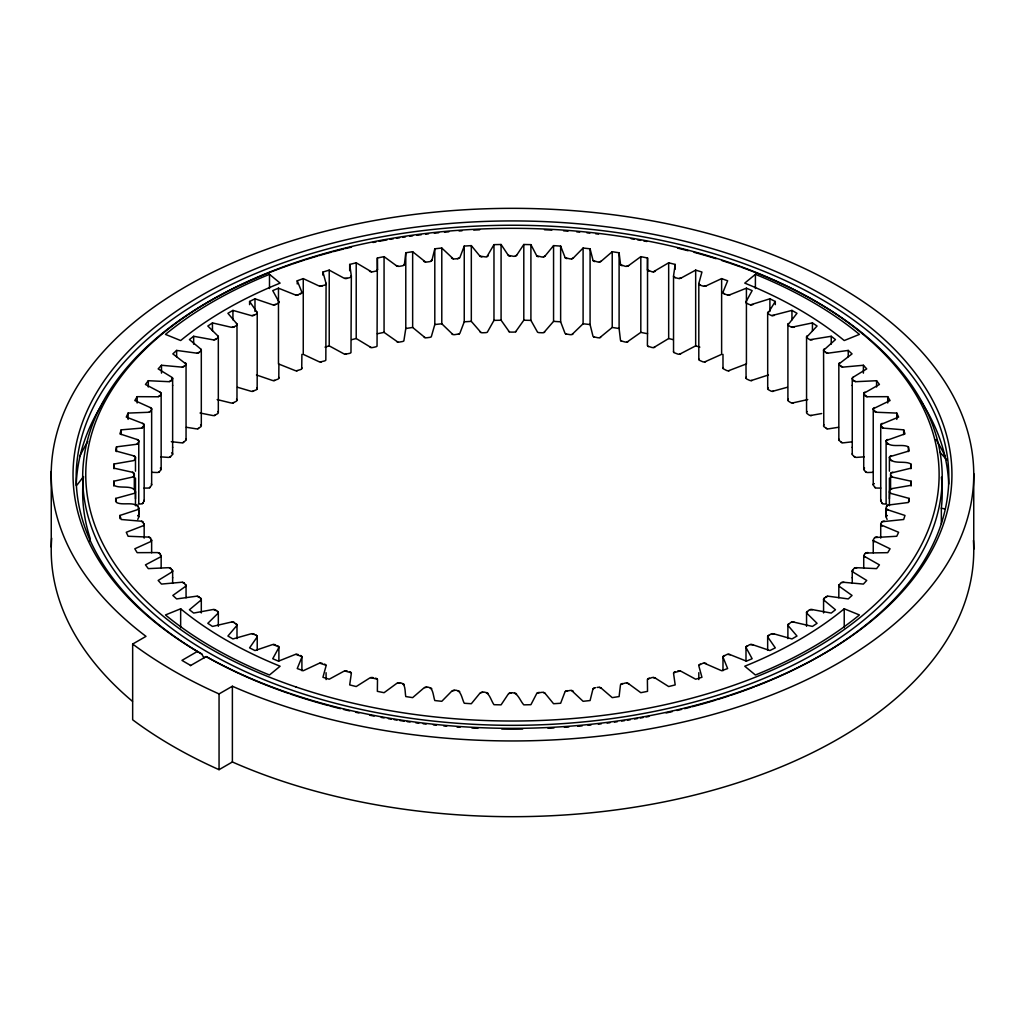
<?xml version="1.0" encoding="UTF-8"?>
<svg xmlns="http://www.w3.org/2000/svg" width="1025" height="1025" viewBox="0 0 1025 1025"><rect width="100%" height="100%" fill="white"/><g stroke="black" fill="none" stroke-linecap="round" stroke-linejoin="round"><path stroke-width="1.5" d="M138.759 515.037L138.772 508.259M138.772 441.083L138.759 503.147M144.166 500.789L144.166 425.055M151.649 540.329L151.636 552.808M151.649 409.013L151.649 484.761M161.156 469.373L161.156 393.638M172.636 385.502L172.648 378.417M172.636 577.895L172.648 570.925M186.05 439.763L186.05 364.029L172.841 353.894L176.633 350.422L195.749 353.023A3.101 1.794 0 0 0 199.26 352.331L200.772 351.05A3.101 1.794 0 0 0 200.605 348.91L189.42 339.583L193.648 336.277L212.38 339.698A3.101 1.794 0 0 0 215.968 339.16L217.633 337.955A3.101 1.794 0 0 0 217.761 335.816L207.819 326.027L212.457 322.913L230.689 327.142A3.101 1.794 0 0 0 234.341 326.744L236.16 325.617A3.101 1.794 0 0 0 236.557 323.49L227.909 313.304L232.931 310.396L250.574 315.392A3.101 1.794 0 0 0 254.264 315.162L256.224 314.111A3.101 1.794 0 0 0 256.903 312.01L249.588 301.478L254.982 298.8L271.92 304.54A3.101 1.794 0 0 0 275.635 304.463L277.724 303.502A3.101 1.794 0 0 0 278.672 301.44L272.74 290.613L278.467 288.179L294.623 294.636A3.101 1.794 0 0 0 298.326 294.726L301.85 292.689M201.31 349.973L201.31 425.708A3.088 1.781 0 0 1 200.772 426.784L197.71 428.757A3.088 1.781 0 0 1 195.749 428.757L186.345 427.271M201.31 599.369L201.297 612.95M236.993 324.297L236.98 400.327A3.088 1.781 0 0 1 236.16 401.352L232.624 403.03A3.088 1.781 0 0 1 230.689 402.876L217.159 399.571M257.224 312.843L257.173 388.859A3.088 1.781 0 0 1 256.224 389.846L252.483 391.371A3.088 1.781 0 0 1 250.574 391.127L237.505 387.258M301.901 656.948L301.901 670.709M297.237 283.951L297.237 280.786L303.259 278.608L303.259 354.343L318.532 361.479A3.088 1.781 0 0 0 320.3 361.953L324.528 360.954A3.088 1.781 0 0 0 325.835 360.121L326.078 283.541M698.807 283.541L698.807 359.275M722.984 368.129L722.984 354.368M745.995 647.352L745.995 660.933M787.379 387.258L772.402 391.371A3.088 1.781 0 0 1 770.621 390.897L768.66 389.846A3.088 1.781 0 0 1 767.712 388.859L767.661 312.843M807.726 399.571L792.261 403.03A3.088 1.781 0 0 1 790.544 402.479L788.725 401.352A3.088 1.781 0 0 1 787.905 400.327L787.892 324.297M806.56 612.45L806.56 626.313M806.56 336.892L806.56 412.627A3.088 1.781 0 0 0 807.239 413.69L808.917 414.894A3.088 1.781 0 0 0 810.544 415.509L821.691 413.536M838.834 585.313L838.822 597.806M852.236 454.152L852.249 447.182M863.729 555.704L863.729 568.183M863.729 393.638L863.729 469.373M873.236 484.761L873.236 409.013M880.718 425.055L880.718 500.789M880.718 524.288L880.718 538.138M886.113 516.818L886.125 510.04M889.405 498.829L889.623 490.219A3.101 1.794 0 0 1 892.058 488.592L910.866 485.338L911.135 481.225L892.327 477.061L890.571 474.934M889.418 457.304L889.405 471.167M134.313 474.408L132.558 472.282L113.749 468.118L114.018 464.005L132.827 460.75A3.101 1.794 0 0 0 135.262 459.123L135.467 457.586A3.101 1.794 0 0 0 133.481 455.779L115.71 450.936L115.966 449.565L116.504 446.849L135.697 444.402A3.101 1.794 0 0 0 138.337 442.903L138.734 441.365A3.101 1.794 0 0 0 136.978 439.482L119.899 433.882L121.219 429.847L141.629 428.104L144.089 425.337A3.101 1.794 0 0 0 142.59 423.376L126.267 417.06L128.112 413.088L147.715 412.319A3.101 1.794 0 0 0 150.713 411.063L151.508 409.59A3.101 1.794 0 0 0 150.265 407.566L134.813 400.557L137.158 396.675L156.812 396.765A3.101 1.794 0 0 0 159.964 395.637L160.938 394.189A3.101 1.794 0 0 0 159.964 392.127L145.46 384.465L148.305 380.711L167.882 381.633A3.101 1.794 0 0 0 171.175 380.647L172.456 377.853M403.53 265.398L404.452 264.104L405.785 252.778L410.359 252.06L412.652 251.714L425.516 261.99M278.633 302.836L278.672 301.44M257.173 388.859L256.903 387.745M160.874 556.549L159.964 553.718L158.273 552.706M653.297 271.843L668.672 262.797L675.193 264.437L673.579 275.738A3.101 1.794 0 0 0 675.308 277.647L677.717 278.313A3.101 1.794 0 0 0 681.356 277.903L695.668 270.126L699.857 271.394L701.946 272.048L698.883 283.259A3.101 1.794 0 0 0 700.357 285.219L702.663 285.988A3.101 1.794 0 0 0 706.353 285.744L721.626 278.608L727.647 280.786L723.137 291.83A3.101 1.794 0 0 0 723.035 292.689A3.101 1.794 0 0 0 724.342 293.855L726.558 294.726A3.101 1.794 0 0 0 730.261 294.636L746.418 288.179L752.145 290.613L746.213 301.44L746.251 302.836M404.452 264.104A3.101 1.794 0 0 1 402.261 265.834L399.712 266.282A3.101 1.794 0 0 1 398.238 266.333A3.101 1.794 0 0 1 396.214 265.565L384.067 256.647L377.354 258.005L377.495 269.344L376.752 270.677M377.354 258.005L377.046 346.181A3.088 1.781 0 0 1 375.534 346.898L373.049 347.462A3.088 1.781 0 0 1 371.101 347.526L356.213 338.532L351.857 339.621M852.428 571.489L853.71 568.696A3.101 1.794 0 0 1 857.002 567.709L876.58 568.632L879.424 564.877L863.742 555.998M160.63 456.843L167.882 457.368A3.088 1.781 0 0 0 169.817 457.188L172.623 454.447L172.636 447.182M787.905 400.327L788.327 399.225M767.84 313.407L775.297 301.478L769.903 298.8L750.595 304.822M767.661 388.577L767.981 387.745M325.028 347.142L329.217 345.861L343.529 353.638A3.088 1.781 0 0 0 345.233 354.202L349.576 353.382A3.088 1.781 0 0 0 350.986 352.6L351.344 276.032M430.923 261.285L432.012 260.03L434.805 248.806L437.124 248.537L441.788 248.037L453.293 258.838M256.455 374.971L271.92 380.275A3.088 1.781 0 0 0 273.803 380.595L277.724 379.237A3.088 1.781 0 0 0 278.8 378.302L278.89 364.144M151.264 541.149L150.713 538.279L148.702 537.1L128.112 536.254L126.267 532.283L142.59 525.966A3.101 1.794 0 0 0 144.089 524.006L141.629 521.238L121.219 519.496L119.899 515.46L136.978 509.861A3.101 1.794 0 0 0 138.734 507.977C135.338 500.674 122.821 505.978 116.504 502.493L115.71 498.419L133.481 493.563A3.101 1.794 0 0 0 135.467 491.757C133.109 484.3 119.771 489.104 114.018 485.338L113.749 481.225L132.097 477.163A3.101 1.794 0 0 0 134.313 475.446L134.313 474.934M889.418 491.757L890.956 493.448L909.175 498.419L908.381 502.493L889.188 504.941A3.101 1.794 0 0 0 886.548 506.452L886.151 507.977A3.101 1.794 0 0 0 887.906 509.861L904.985 515.46L903.666 519.496L882.051 521.738M405.785 252.778L405.785 328.512L403.863 340.915A3.088 1.781 0 0 1 402.261 341.568L399.712 342.017A3.088 1.781 0 0 1 397.751 342.004L384.067 332.382L377.354 333.74M838.95 585.877L840.577 583.161A3.101 1.794 0 0 1 843.998 582.315L863.396 584.083L866.727 580.457L853.261 572.193A3.101 1.794 0 0 1 852.544 570.092M806.688 412.063L807.123 411.55M788.007 324.874L796.976 313.304L791.953 310.396L771.902 315.585M325.604 284.63L326.001 283.259L322.939 272.048L329.217 270.126L343.529 277.903A3.101 1.794 0 0 0 347.167 278.313L349.576 277.647A3.101 1.794 0 0 0 351.306 275.738L349.692 264.437L356.213 262.797L371.588 271.843M278.467 288.179L278.467 363.913L294.623 370.371A3.088 1.781 0 0 0 296.443 370.781L300.543 369.589A3.088 1.781 0 0 0 301.722 368.692L301.901 354.368M143.667 525.377L144.089 524.006M278.8 378.302L278.672 377.174M434.805 248.806L434.805 324.541L431.282 336.815A3.088 1.781 0 0 1 429.603 337.392L427.002 337.738A3.088 1.781 0 0 1 425.055 337.635L412.652 327.449L405.785 328.512M838.95 439.2L838.847 439.482A3.088 1.781 0 0 0 839.244 440.583L842.038 442.672A3.088 1.781 0 0 0 843.998 442.762L852.364 441.801M823.639 599.663L824.113 598.293L827.662 596.255M823.985 424.888L823.575 425.708A3.088 1.781 0 0 0 824.113 426.784L827.175 428.757A3.088 1.781 0 0 0 829.135 428.757L838.54 427.271M806.624 337.174L817.066 326.027L812.428 322.913L791.774 327.218M486.926 256.647L493.973 244.642L501.084 244.488L508.31 255.34L513.781 256.353A3.101 1.794 0 0 0 516.754 255.084L523.801 244.488L530.912 244.642L536.703 255.776L542.033 257.032A3.101 1.794 0 0 0 545.172 255.878L553.564 245.616L560.637 246.077L565.159 257.711L570.118 258.915A3.101 1.794 0 0 0 573.398 257.903L583.097 248.037L590.08 248.806L593.091 260.593L597.882 262.003A3.101 1.794 0 0 0 601.278 261.132L612.232 251.714L619.1 252.778L620.573 264.668L625.173 266.282A3.101 1.794 0 0 0 626.647 266.333A3.101 1.794 0 0 0 628.671 265.565L640.817 256.647L647.531 258.005L647.454 269.921L651.836 271.728A3.101 1.794 0 0 0 655.411 271.164M350.729 277.109L351.306 275.738M138.132 509.322L138.734 507.977M301.722 368.692L301.747 367.565M488.323 255.507A3.101 1.794 0 0 1 485.517 256.916L479.931 256.135L471.321 245.616L464.248 246.077L460.02 257.16A3.101 1.794 0 0 1 457.406 258.684L454.767 258.915A3.101 1.794 0 0 1 451.487 257.903M464.248 246.077L464.248 321.812L460.02 332.894A3.088 1.781 0 0 1 459.149 333.907L454.767 334.65A3.088 1.781 0 0 1 452.832 334.458L441.788 323.772L441.788 248.037M864.242 456.843L857.002 457.368A3.088 1.781 0 0 1 855.068 457.188L852.544 454.985A3.088 1.781 0 0 1 852.288 453.87L852.428 453.588M806.585 612.732L808.917 610.183A3.101 1.794 0 0 1 812.505 609.632L831.237 613.065L835.465 609.76L824.279 600.432A3.101 1.794 0 0 1 824.113 598.28M823.6 350.255L835.465 339.583L831.237 336.277L810.083 339.685M823.78 425.144L823.575 349.973M595.282 687.685L592.95 689.031L590.08 700.549L583.097 701.305L571.591 690.504M746.213 377.174L746.085 378.302L745.995 364.144M134.698 493.076L135.467 491.757L135.479 498.829M493.973 244.642L493.973 320.377L487.323 332.215A3.088 1.781 0 0 1 485.517 332.651L482.852 332.766A3.088 1.781 0 0 1 480.956 332.484L471.321 321.363L471.321 245.616M872.928 472.32L868.072 472.499A3.088 1.781 0 0 1 866.176 472.243L863.947 469.937A3.088 1.781 0 0 1 863.844 468.797L864.562 468.053M807.239 611.387A3.101 1.794 0 0 0 807.123 613.527L817.066 623.315L812.428 626.429L794.196 622.213A3.101 1.794 0 0 0 790.544 622.598L787.892 625.045L787.892 638.613M824.267 348.91A3.101 1.794 0 0 0 824.113 351.05L825.625 352.331A3.101 1.794 0 0 0 829.135 353.023L848.252 350.422L852.044 353.894L838.834 364.029L838.834 439.763M864.921 553.718L863.947 555.153A3.101 1.794 0 0 0 864.921 557.216M133.365 476.727L134.313 475.446M77.106 484.94L83.538 476.548A429.77 248.127 0 0 0 90.085 538.189L90.072 541.303M523.801 244.488L523.801 320.223L515.639 331.741A3.088 1.781 0 0 1 513.781 332.1L511.103 332.1A3.088 1.781 0 0 1 509.246 331.741L501.084 320.223L501.084 244.488M873.415 484.197L873.902 483.685L873.415 484.197A3.088 1.781 0 0 0 873.377 485.325L875.299 487.721A3.088 1.781 0 0 0 877.169 488.067L880.808 488.079M788.725 623.725A3.101 1.794 0 0 0 788.327 625.852L796.976 636.038L791.953 638.947L774.311 633.95A3.101 1.794 0 0 0 770.621 634.18L767.661 636.499L767.661 650.375M840.577 366.181A3.101 1.794 0 0 0 843.998 367.027L863.396 365.259L866.727 368.885L853.261 377.149L852.236 378.417L852.249 385.502M138.247 504.095L140.668 503.967A3.088 1.781 0 0 0 142.488 503.544L144.089 501.071A3.088 1.781 0 0 0 144.064 500.226M134.16 460.366L135.262 459.123M185.205 362.709A3.101 1.794 0 0 1 185.64 364.849L184.308 366.181A3.101 1.794 0 0 1 180.887 367.027L161.489 365.259L158.157 368.885L171.623 377.149A3.101 1.794 0 0 1 172.341 379.25M553.564 245.616L553.564 321.363L543.929 332.484A3.088 1.781 0 0 1 542.033 332.766L539.368 332.651A3.088 1.781 0 0 1 537.561 332.215L530.912 320.377L530.912 244.642M745.995 647.07L749.249 644.879A3.101 1.794 0 0 1 752.965 644.802L769.903 650.542L775.297 647.864L767.981 637.332A3.101 1.794 0 0 1 768.66 635.231M863.742 393.344L879.424 384.465L876.58 380.711L857.002 381.633A3.101 1.794 0 0 1 853.697 380.647L852.544 379.25A3.101 1.794 0 0 1 853.261 377.149M144.077 488.079L147.715 488.067A3.088 1.781 0 0 0 149.586 487.721L151.508 485.325A3.088 1.781 0 0 0 151.469 484.197L151.264 483.928M137.068 444.094L138.337 442.903M137.773 519.419L138.734 517.113A3.088 1.781 0 0 0 138.401 515.998L137.798 515.537L138.401 515.998M886.548 506.452L887.817 505.248M583.097 248.037L583.097 323.772L572.053 334.458A3.088 1.781 0 0 1 570.118 334.65L565.736 333.907A3.088 1.781 0 0 1 564.865 332.894L560.637 321.812L560.637 246.077M886.484 515.998L887.086 515.537L886.484 515.998A3.088 1.781 0 0 0 886.151 517.113L887.112 519.419M704.085 663.111L721.626 670.734L727.647 668.556L723.137 657.512A3.101 1.794 0 0 1 723.035 656.653L726.558 654.616A3.101 1.794 0 0 1 730.274 654.706L746.418 661.163L752.145 658.729L746.213 647.915A3.101 1.794 0 0 1 747.161 645.827M873.287 408.732L890.072 400.557L887.727 396.675L867.086 396.726L863.947 394.189A3.101 1.794 0 0 1 864.921 392.127M755.399 274.341L744.765 283.118A405.042 233.841 0 0 1 844.228 340.543L859.424 334.393A423.581 244.552 0 0 0 755.412 274.354L755.399 288.537M151.956 472.32L156.812 472.499A3.088 1.781 0 0 0 158.708 472.243L160.938 469.937A3.088 1.781 0 0 0 161.04 468.797L160.323 468.053M673.028 339.621L668.672 338.532L653.783 347.526A3.088 1.781 0 0 1 651.836 347.462L647.838 346.181A3.088 1.781 0 0 1 647.39 345.079L647.531 333.74L640.817 332.382L627.133 342.004A3.088 1.781 0 0 1 625.173 342.017L621.022 340.915A3.088 1.781 0 0 1 620.433 339.839L619.1 328.512L612.232 327.449L599.83 337.635A3.088 1.781 0 0 1 597.882 337.738L593.603 336.815A3.088 1.781 0 0 1 592.873 335.764L590.08 324.541L590.08 248.806M698.883 665.238L702.663 663.354A3.101 1.794 0 0 1 706.353 663.598M880.821 424.491L898.618 417.06L896.772 413.088L876.183 412.242L873.377 409.59A3.101 1.794 0 0 1 874.62 407.566M515.216 256.16L516.754 255.084M149.163 412.127L150.713 411.063M142.488 503.544L143.128 503.108M673.707 672.746L680.126 670.965M886.279 440.519L904.985 433.882L903.666 429.847L883.255 428.104L880.795 425.337A3.101 1.794 0 0 1 882.294 423.376M171.316 441.685L180.887 442.762A3.088 1.781 0 0 0 182.847 442.672L185.64 440.583A3.088 1.781 0 0 0 186.037 439.482L185.935 439.2M543.493 256.891L545.172 255.878M515.639 331.741L516.331 331.331M158.273 396.637L159.964 395.637M149.586 487.721L150.278 487.311M132.661 644.059L145.998 636.358A461.276 266.308 0 0 1 412.934 214.609A461.276 266.308 0 0 1 962.885 532.116A461.276 266.308 0 0 1 232.38 686.238L219.055 693.925A479.969 277.109 0 0 1 132.661 644.059L132.661 719.793A479.969 277.109 0 0 0 219.055 769.673L232.38 761.972A461.276 266.308 0 0 0 724.585 786.867A461.276 266.308 0 0 0 973.43 540.431M197.364 651.477L201.758 654.014L203.949 657.819L206.166 656.564A439.456 253.713 0 0 0 937.491 539.15A439.456 253.713 0 0 0 400.749 229.267A439.456 253.713 0 0 0 197.364 651.477L181.963 660.382A461.276 266.308 0 0 0 190.752 665.481M190.407 665.648L206.179 656.577A436.33 251.919 0 0 0 239.658 673.758M647.608 679.152L651.836 677.615A3.101 1.794 0 0 1 655.423 678.178L668.672 686.545L673.028 685.456L675.193 684.905L673.579 673.604A3.101 1.794 0 0 1 675.308 671.695M889.662 456.74L909.175 450.936L908.381 446.849C902.064 443.364 889.546 448.668 886.151 441.365A3.101 1.794 0 0 1 887.906 439.482M571.591 258.838L573.398 257.903M543.929 332.484L544.672 332.113M169.356 381.569L171.175 380.647M158.708 472.23L159.464 471.859M699.857 347.142L695.668 345.861L679.652 354.202A3.088 1.781 0 0 1 677.717 354.048L673.899 352.6A3.088 1.781 0 0 1 673.579 351.485M620.766 684.405L625.173 683.06A3.101 1.794 0 0 1 628.684 683.777L640.817 692.695L645.289 691.798L647.531 691.337L647.39 679.998A3.101 1.794 0 0 1 649.35 678.166M890.571 489.681L890.571 473.896A3.101 1.794 0 0 1 890.917 473.076L911.135 468.118L910.866 464.005C905.113 460.238 891.776 465.042 889.418 457.586A3.101 1.794 0 0 1 891.404 455.779M200.042 412.998L212.38 415.445A3.088 1.781 0 0 0 214.34 415.509L217.633 413.69A3.088 1.781 0 0 0 218.325 412.627L218.325 336.892M599.369 261.99L601.278 261.132M572.053 334.458L572.834 334.112M182.373 367.027L184.308 366.181M169.817 457.188L170.611 456.855M458.354 334.24L459.149 333.907M890.072 489.399L892.058 488.605M180.656 608.799L165.461 614.949A423.581 244.552 0 0 0 269.485 675.001L280.12 666.224A405.042 233.841 0 0 1 180.656 608.799L180.656 627.736M626.647 266.333L628.671 265.565M599.83 337.635L600.663 337.327M197.223 353.087L199.26 352.331M182.847 442.672L183.68 442.364M457.406 258.684L459.469 257.954M565.416 691.388L570.118 690.427A3.101 1.794 0 0 1 573.398 691.439M319.813 286.167L324.528 285.219A3.101 1.794 0 0 0 326.001 283.259M698.883 358.993A3.088 1.781 0 0 0 699.05 360.121L702.663 361.735A3.088 1.781 0 0 0 704.585 361.953L721.626 354.343L721.626 278.608M627.133 342.004L628.005 341.722M213.841 339.826L215.968 339.16M197.71 428.757L198.581 428.476M768.43 374.971L751.082 380.595A3.088 1.781 0 0 1 749.249 380.211L747.161 379.237A3.088 1.781 0 0 1 746.085 378.302M537.215 693.067L542.033 692.311A3.101 1.794 0 0 1 545.172 693.464L553.564 703.727L558.279 703.419L560.637 703.265L564.865 692.183A3.101 1.794 0 0 1 567.478 690.658M723.137 367.565A3.088 1.781 0 0 0 723.163 368.692L726.558 370.461A3.088 1.781 0 0 0 728.442 370.781L746.418 363.913L746.418 288.179M679.152 278.493L681.356 277.903M653.783 347.526L654.693 347.296M232.137 327.321L234.341 326.744M214.34 415.509L215.237 415.279M508.874 693.528C517.189 689.774 519.47 700.19 523.801 704.854L530.912 704.7L536.562 693.835A3.101 1.794 0 0 1 539.368 692.426M874.927 537.548L896.772 536.254L898.618 532.283L880.821 524.851M704.085 286.231L706.353 285.744M679.652 354.202L680.587 353.997M251.996 315.636L254.264 315.162M232.624 403.03L233.559 402.838M480.558 692.759C489.002 689.312 490.347 699.665 493.973 704.7L501.084 704.854L508.131 694.271A3.101 1.794 0 0 1 511.103 692.977M865.779 553.013L887.727 552.667L890.072 548.785L873.287 540.611M727.942 295.033L730.261 294.636M704.585 361.953L705.533 361.799M273.303 304.848L275.635 304.463M252.483 391.371L253.444 391.217M452.422 690.773C461.109 687.66 461.429 697.846 464.248 703.265L471.321 703.727L479.713 693.464A3.101 1.794 0 0 1 482.852 692.311M854.645 568.042L857.002 567.709M597.024 687.455L597.882 687.339A3.101 1.794 0 0 1 601.291 688.211L612.232 697.628L616.819 696.923L619.1 696.564L620.433 685.238A3.101 1.794 0 0 1 622.623 683.508M728.442 370.781L729.403 370.666M295.956 295.008L298.326 294.726M434.805 324.541L441.788 323.772M273.803 380.595L274.777 380.493M424.606 687.583C433.498 684.828 432.781 694.912 434.805 700.549L441.788 701.305L451.487 691.439A3.101 1.794 0 0 1 454.767 690.427M841.602 582.546L843.998 582.315M751.082 380.595L752.068 380.518M464.248 321.812L471.321 321.363M296.443 370.781L297.429 370.704M397.303 683.201C406.412 680.818 404.567 690.812 405.785 696.564L412.652 697.628L423.607 688.211A3.101 1.794 0 0 1 427.002 687.339M772.402 391.371L773.388 391.332M344.759 278.377L347.167 278.313M493.973 320.377L501.084 320.223M320.3 361.953L321.299 361.928M370.627 677.64L377.277 679.152M810.083 609.657L812.505 609.644M792.261 403.03L793.248 403.043M523.801 320.223L530.912 320.377M345.233 354.202L346.219 354.214M344.759 670.965L351.178 672.746M791.774 622.124L794.196 622.213M886.638 504.095L884.216 503.967A3.088 1.781 0 0 1 882.397 503.544L880.795 501.071A3.088 1.781 0 0 1 880.975 499.957M810.544 415.509L811.531 415.573M553.564 321.363L560.637 321.812M319.813 663.175L326.001 665.238M771.902 633.77L774.311 633.95M583.097 323.772L590.08 324.541M295.956 654.334L301.85 656.653M750.595 644.52L752.965 644.802M273.303 644.494L278.89 647.07M727.942 654.309L730.261 654.706M251.996 633.706L256.224 635.231L257.224 636.499L257.224 650.375M941.411 477.202A429.77 248.127 0 0 1 941.347 508.131L945.204 509.066M232.137 622.021L234.341 622.598L236.993 625.045L236.993 638.613M370.192 347.296L371.101 347.526M826.304 428.476L827.175 428.757M213.841 609.516L217.633 611.387L218.299 612.732M396.88 341.722L397.751 342.004M653.297 677.499L655.411 678.178M841.205 442.364L842.038 442.672M825.625 352.331L827.662 353.087M197.223 596.255L200.772 598.293L201.246 599.663M424.222 337.327L425.055 337.635M396.214 265.565L398.238 266.333M626.647 683.009L628.671 683.777M844.228 608.799L859.424 614.949A423.581 244.552 0 0 1 755.399 675.001L744.765 666.224A405.042 233.841 0 0 0 844.228 608.799L844.228 627.736M303.259 278.608L318.532 285.744A3.101 1.794 0 0 0 322.222 285.988M565.736 333.907L566.53 334.24M854.273 456.855L855.068 457.188M842.512 367.027L839.244 364.849A3.101 1.794 0 0 1 839.68 362.709M182.373 582.315L184.308 583.161L185.935 585.877M452.051 334.112L452.832 334.458M599.369 687.352L601.278 688.211M593.603 336.815L594.359 337.187M865.42 471.859L866.176 472.23M853.71 380.647L855.529 381.569M169.356 567.773L172.341 570.092L172.456 571.489M480.213 332.113L480.956 332.484M133.481 455.779L135.223 456.74M621.022 340.915L621.727 341.312M874.607 487.311L875.299 487.721M508.554 331.331L509.246 331.741M543.493 692.452L545.172 693.464M886.279 508.823L887.906 509.861M136.978 439.482L138.606 440.519M673.707 276.596L675.308 277.647M647.838 346.181L648.492 346.617M881.756 503.108L882.397 503.544M142.59 423.376L144.064 424.491M698.883 284.104L700.357 285.219M269.485 274.341L280.12 283.118A405.042 233.841 0 0 0 180.656 340.543L165.461 334.393A423.581 244.552 0 0 1 269.498 274.354L269.485 288.537M200.605 424.645L201.105 425.144M150.265 407.566L151.597 408.732M723.035 292.689L724.342 293.855M217.761 411.55L218.197 412.063M159.964 392.127L161.143 393.344M939.899 452.14L947.074 460.199M236.557 399.225L236.993 400.032M200.605 348.91L201.284 350.255M217.761 335.816L218.261 337.174M297.237 280.786L301.747 291.83A3.101 1.794 0 0 1 300.53 293.868M236.557 323.49L236.877 324.874M171.623 452.883A3.088 1.781 0 0 1 172.597 453.87L172.648 454.152M256.903 312.01L257.044 313.407M886.113 441.083L886.125 503.147M886.113 508.259L886.125 515.037M873.236 540.329L873.249 552.808M852.236 570.925L852.249 577.895M823.575 599.369L823.575 612.95M278.89 647.352L278.89 660.933M186.05 585.313L186.063 597.806M161.156 555.704L161.156 568.183M144.166 524.288L144.166 538.138M138.759 510.04L138.772 516.818M135.467 457.304L135.479 471.167M973.75 473.55L973.75 549.285M941.347 508.131L941.347 523.673M911.135 481.225L911.135 485.965M910.866 464.005L910.866 468.745M909.175 498.419L909.175 501.571M908.381 446.849L908.381 451.577M903.666 429.847L903.666 434.574M896.772 413.088L896.772 419.404M889.405 478.06L889.405 505.709M887.727 396.675L887.727 402.992M876.58 380.711L876.58 387.014M863.396 365.259L863.396 373.151M852.249 385.208L852.249 447.464M852.249 577.613L852.249 583.404M848.252 350.422L848.252 356.738M831.237 336.277L831.237 344.169M812.428 322.913L812.428 330.806M791.953 310.396L791.953 319.864M775.297 301.478L775.297 304.63M769.903 298.8L769.903 311.421M722.984 656.948L722.984 670.709M698.807 672.695L698.807 679.575M695.668 270.126L695.668 345.861M675.193 264.437L675.193 269.165M673.54 276.032L673.54 351.767M668.672 262.797L668.672 338.532M647.531 258.005L647.531 333.74M640.817 256.647L640.817 332.382M619.1 252.778L619.1 328.512M612.232 251.714L612.232 327.449M412.652 251.714L412.652 327.449M384.067 256.647L384.067 332.382M356.213 262.797L356.213 338.532M349.692 264.437L349.692 270.754M329.217 270.126L329.217 345.861M326.078 672.695L326.078 679.575M322.939 272.048L322.939 275.2M254.982 298.8L254.982 311.421M249.588 301.478L249.588 304.63M232.931 310.396L232.931 319.864M232.38 686.238L232.38 761.972M219.055 693.925L219.055 769.673M218.325 612.45L218.325 626.313M212.457 322.913L212.457 330.806M193.648 336.277L193.648 344.169M176.633 350.422L176.633 356.738M172.636 385.208L172.636 447.464M172.636 577.613L172.636 583.404M161.489 365.259L161.489 373.151M148.305 380.711L148.305 387.014M137.158 396.675L137.158 402.992M135.479 478.06L135.479 505.709M134.313 473.896L134.313 489.681M128.112 413.088L128.112 419.404M121.219 429.847L121.219 434.574M119.899 515.46L119.899 518.624M116.504 446.849L116.504 451.577M115.71 498.419L115.71 501.571M114.018 464.005L114.018 468.745M113.749 481.225L113.749 485.965M51.25 471.359L51.25 547.094M201.758 654.014A436.33 251.919 0 0 1 226.025 287.141A436.33 251.919 0 0 1 858.758 323.887A436.33 251.919 0 0 1 755.963 686.212M754.592 686.75A436.33 251.919 0 0 1 730.607 695.347M729.172 695.821A436.33 251.919 0 0 1 717.538 699.537M716.065 699.985A436.33 251.919 0 0 1 692.208 706.725M690.683 707.109A436.33 251.919 0 0 1 684.61 708.659M681.548 709.402A436.33 251.919 0 0 1 676.948 710.504M672.323 711.568A436.33 251.919 0 0 1 666.122 712.952M648.889 716.449A436.33 251.919 0 0 1 646.045 716.988M643.2 717.513A436.33 251.919 0 0 1 640.343 718.025M637.486 718.525A436.33 251.919 0 0 1 634.616 719.012M630.298 719.729A436.33 251.919 0 0 1 627.428 720.191M624.533 720.639A436.33 251.919 0 0 1 621.65 721.075M617.293 721.702A436.33 251.919 0 0 1 614.398 722.113M610.029 722.702A436.33 251.919 0 0 1 607.107 723.086M601.265 723.817A436.33 251.919 0 0 1 598.331 724.163M591.002 724.97A436.33 251.919 0 0 1 588.055 725.277M582.162 725.854A436.33 251.919 0 0 1 577.728 726.251M568.849 726.968A436.33 251.919 0 0 1 564.403 727.289M554 727.942A436.33 251.919 0 0 1 548.042 728.25M522.673 729.018A436.33 251.919 0 0 1 501.75 729.006M477.868 728.288A436.33 251.919 0 0 1 471.91 727.993M460.02 727.25A436.33 251.919 0 0 1 457.048 727.045M446.695 726.2A436.33 251.919 0 0 1 443.735 725.931M436.368 725.213A436.33 251.919 0 0 1 433.421 724.918M426.093 724.098A436.33 251.919 0 0 1 423.158 723.752M418.777 723.202A436.33 251.919 0 0 1 415.855 722.83M410.038 722.036A436.33 251.919 0 0 1 407.13 721.626M404.234 721.203A436.33 251.919 0 0 1 399.891 720.549M397.008 720.101A436.33 251.919 0 0 1 394.125 719.64M391.255 719.166A436.33 251.919 0 0 1 388.385 718.679M384.093 717.936A436.33 251.919 0 0 1 381.236 717.41M374.138 716.078A436.33 251.919 0 0 1 369.884 715.245M358.955 712.977A436.33 251.919 0 0 1 355.842 712.285M349.666 710.889A436.33 251.919 0 0 1 343.516 709.428M340.467 708.672A436.33 251.919 0 0 1 329.845 705.956M328.333 705.546A436.33 251.919 0 0 1 290.152 693.925M288.73 693.438A436.33 251.919 0 0 1 240.952 674.36M76.209 485.491A436.33 251.919 0 0 1 101.347 405.426M102.18 404.081A436.33 251.919 0 0 1 103.897 401.39M921.078 401.39A436.33 251.919 0 0 1 922.795 404.081M923.627 405.426A436.33 251.919 0 0 1 948.702 484.056M79.63 456.663A448.809 259.12 0 0 1 87.804 441.327M936.107 439.546A448.809 259.12 0 0 1 945.332 456.663M132.494 701.343A461.276 266.308 0 0 1 51.698 538.24M347.18 671.029A3.101 1.794 0 0 0 343.529 671.439L329.217 679.216L325.028 677.948L322.939 677.294L326.001 666.096A3.101 1.794 0 0 0 324.528 664.123M322.222 663.354A3.101 1.794 0 0 0 318.532 663.598L303.259 670.734L297.237 668.556L301.747 657.512A3.101 1.794 0 0 0 300.53 655.475M298.339 654.616A3.101 1.794 0 0 0 294.623 654.706L278.467 661.163L272.74 658.729L278.672 647.915A3.101 1.794 0 0 0 277.724 645.827M275.635 644.879A3.101 1.794 0 0 0 271.92 644.802L254.982 650.542L249.588 647.864L256.903 637.332A3.101 1.794 0 0 0 256.224 635.231M254.277 634.18A3.101 1.794 0 0 0 250.574 633.95L232.931 638.947L227.909 636.038L236.557 625.852A3.101 1.794 0 0 0 236.16 623.725M593.091 688.749A3.088 1.781 0 0 1 594.808 687.762M723.035 656.653A3.101 1.781 0 0 1 724.342 655.488M677.717 671.029A3.101 1.794 0 0 1 681.356 671.439L695.668 679.216L699.857 677.948L701.946 677.294L698.883 666.096A3.101 1.794 0 0 1 700.357 664.123M755.246 272.458A429.77 248.127 0 0 1 831.672 643.328A429.77 248.127 0 0 1 184.846 637.806A429.77 248.127 0 0 1 280.235 268.409M281.606 267.897A429.77 248.127 0 0 1 291.369 264.412M292.778 263.925A429.77 248.127 0 0 1 304.156 260.158M305.591 259.697A429.77 248.127 0 0 1 317.186 256.16M318.647 255.725A429.77 248.127 0 0 1 331.921 252.022M333.42 251.625A429.77 248.127 0 0 1 343.913 248.947M345.425 248.575A429.77 248.127 0 0 1 351.485 247.127M372.985 242.489A429.77 248.127 0 0 1 376.098 241.887M379.212 241.298A429.77 248.127 0 0 1 387.027 239.863M390.166 239.325A429.77 248.127 0 0 1 393.305 238.787M396.47 238.274A429.77 248.127 0 0 1 399.622 237.774M402.633 237.3A429.77 248.127 0 0 1 405.49 236.877M409.782 236.25A429.77 248.127 0 0 1 412.652 235.853M416.957 235.263A429.77 248.127 0 0 1 421.288 234.712M425.618 234.187A429.77 248.127 0 0 1 428.501 233.841M434.305 233.2A429.77 248.127 0 0 1 438.662 232.752M444.478 232.188A429.77 248.127 0 0 1 448.86 231.804M459.085 230.984A429.77 248.127 0 0 1 462.019 230.779M473.755 230.074A429.77 248.127 0 0 1 479.636 229.792M544.506 229.754A429.77 248.127 0 0 1 551.86 230.112M563.596 230.83A429.77 248.127 0 0 1 567.991 231.15M576.755 231.868A429.77 248.127 0 0 1 579.676 232.124M586.953 232.829A429.77 248.127 0 0 1 589.849 233.123M595.653 233.764A429.77 248.127 0 0 1 598.549 234.097M631.182 238.722A429.77 248.127 0 0 1 634.334 239.261M637.473 239.799A429.77 248.127 0 0 1 640.599 240.362M643.726 240.926A429.77 248.127 0 0 1 646.852 241.516M677.576 248.114A429.77 248.127 0 0 1 688.108 250.741M694.079 252.317A429.77 248.127 0 0 1 716.052 258.684M721.805 260.504A429.77 248.127 0 0 1 728.929 262.848M730.338 263.322A429.77 248.127 0 0 1 740.152 266.756M741.536 267.256A429.77 248.127 0 0 1 753.887 271.933M486.478 692.567A3.088 1.781 0 0 1 488.182 693.566M514.755 693.079A3.088 1.781 0 0 1 516.574 694.002M399.712 683.06A3.101 1.794 0 0 0 396.214 683.777L384.067 692.695L379.596 691.798L377.354 691.337L377.495 679.998A3.101 1.794 0 0 0 375.534 678.178M430.077 687.762A3.088 1.781 0 0 1 431.794 688.762M457.893 690.722A3.088 1.781 0 0 1 459.725 691.632M402.722 683.624A3.088 1.781 0 0 1 404.311 684.674M349.576 671.695A3.101 1.794 0 0 1 351.306 673.604L349.692 684.905L354.035 686.007L356.213 686.545L369.474 678.178A3.101 1.794 0 0 1 373.062 677.615M234.353 622.598A3.101 1.794 0 0 0 230.689 622.213L212.457 626.429L207.819 623.315L217.761 613.527A3.101 1.794 0 0 0 217.633 611.387M215.98 610.183A3.101 1.794 0 0 0 212.38 609.644L193.648 613.065L189.42 609.76L200.605 600.432A3.101 1.794 0 0 0 200.772 598.293M185.64 584.493A3.101 1.794 0 0 1 185.205 586.62L172.841 595.448L176.633 598.92L195.749 596.319A3.101 1.794 0 0 1 199.273 597.011M184.308 583.161A3.101 1.794 0 0 0 180.887 582.315L161.489 584.083L158.157 580.457L171.623 572.193A3.101 1.794 0 0 0 172.341 570.092M160.938 555.153A3.101 1.794 0 0 1 159.964 557.216L145.46 564.877L148.305 568.632L167.882 567.709A3.101 1.794 0 0 1 171.188 568.696M159.964 553.718A3.101 1.794 0 0 0 156.812 552.577L137.158 552.667L134.813 548.785L150.265 541.777A3.101 1.794 0 0 0 151.508 539.752M141.629 521.238A3.088 1.781 0 0 1 143.346 522.225M136.645 505.107A3.088 1.781 0 0 1 138.221 506.171M148.702 537.1A3.088 1.781 0 0 1 150.534 538.01M132.558 472.282A3.088 1.781 0 0 1 134.16 473.332M133.314 488.682A3.088 1.781 0 0 1 135.044 489.655M143.346 427.118A3.088 1.781 0 0 1 141.629 428.104M369.461 271.164A3.101 1.794 0 0 0 373.049 271.728L375.534 271.164A3.101 1.794 0 0 0 377.495 269.344M423.594 261.132A3.101 1.794 0 0 0 427.002 262.003L429.603 261.657A3.101 1.794 0 0 0 432.012 260.03M481.865 256.98A3.088 1.781 0 0 1 479.931 256.135M510.13 256.263A3.088 1.781 0 0 1 508.31 255.34M538.407 256.775A3.088 1.781 0 0 1 536.703 255.776M566.992 258.62A3.088 1.781 0 0 1 565.159 257.711M594.808 261.58A3.088 1.781 0 0 1 593.091 260.593M622.162 265.718A3.088 1.781 0 0 1 620.573 264.668M648.902 271.048A3.088 1.781 0 0 1 647.454 269.921M767.981 311.997A3.101 1.794 0 0 0 768.66 314.111L770.621 315.162A3.101 1.794 0 0 0 774.311 315.392M794.196 327.142A3.101 1.781 0 0 1 790.544 326.744L788.725 325.617A3.101 1.794 0 0 1 788.327 323.477M752.965 304.54A3.101 1.794 0 0 1 749.249 304.463L747.161 303.502A3.101 1.794 0 0 1 746.213 301.427M807.123 335.803A3.101 1.794 0 0 0 807.239 337.955L808.917 339.16A3.101 1.794 0 0 0 812.505 339.698M867.086 396.726A3.088 1.781 0 0 1 865.138 395.893M883.255 428.104A3.088 1.781 0 0 1 881.538 427.118M876.183 412.242A3.088 1.781 0 0 1 874.351 411.333M888.239 444.235A3.088 1.781 0 0 1 886.663 443.172M890.917 473.076A3.101 1.794 0 0 1 892.788 472.179M892.327 477.061A3.088 1.781 0 0 1 890.725 476.01M891.571 460.661A3.088 1.781 0 0 1 889.841 459.687M877.169 537.01A3.101 1.794 0 0 0 874.171 538.279L873.377 539.752A3.101 1.794 0 0 0 874.62 541.777M890.956 493.448A3.088 1.781 0 0 1 889.495 492.32M884.216 521.11A3.101 1.794 0 0 0 881.397 522.494L880.795 524.006A3.101 1.794 0 0 0 882.294 525.966M864.921 553.718A3.101 1.794 0 0 1 868.085 552.577M839.244 584.493A3.101 1.794 0 0 0 839.68 586.62L852.044 595.448L848.252 598.92L829.135 596.319A3.101 1.781 0 0 0 825.625 597.011M295.918 686.942A426.682 246.346 0 0 0 939.105 476.792A426.682 246.346 0 0 0 302.298 260.273A426.682 246.346 0 0 0 295.918 686.942"/></g></svg>
